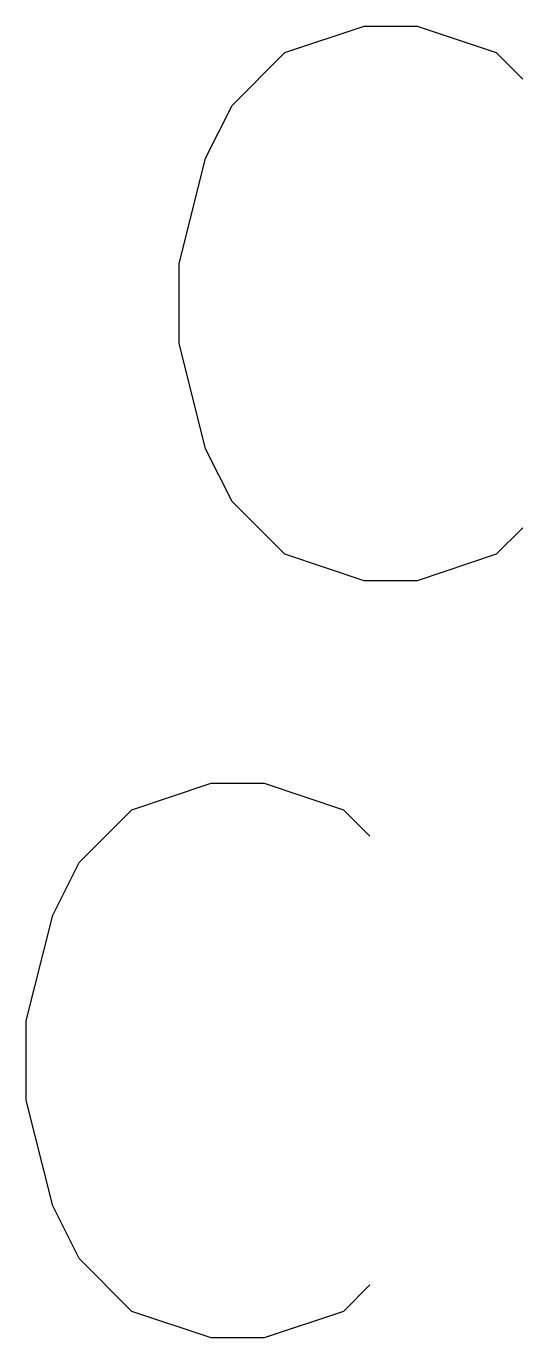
# Model space of a CAD drawing. Header units: millimetres. Extents: x -1 to 260, y -56 to 300.
# Drawn here: x 190.485 to 191.538, y 28.866 to 31.649 of the extents above; entities that cross this region are included whole.
import ezdxf

# ---------------------------------------------------------------- set-up
doc = ezdxf.new("R2010")
doc.units = ezdxf.units.MM
doc.layers.add('F.Silkscreen', color=41, linetype='CONTINUOUS', true_color=0xf2eda1)

msp = doc.modelspace()

# ---------------------------------------------------------------- linework, layer by layer
at = {"layer": 'F.Silkscreen', "linetype": 'CONTINUOUS'}
for p, q in [((191.033754, 31.592553), (191.201829, 31.648578)), ((191.201829, 31.648578), (191.313879, 31.648578)), ((191.313879, 31.648578), (191.481955, 31.592553)), ((190.921703, 31.480503), (191.033754, 31.592553)), ((191.481955, 31.592553), (191.53798, 31.536528)), ((190.865678, 31.368453), (190.921703, 31.480503)), ((190.809653, 31.144352), (190.865678, 31.368453)), ((190.809653, 30.976277), (190.809653, 31.144352)), ((190.865678, 30.752176), (190.809653, 30.976277)), ((190.921703, 30.640126), (190.865678, 30.752176)), ((191.033754, 30.528076), (190.921703, 30.640126)), ((191.53798, 30.584101), (191.481955, 30.528076)), ((191.201829, 30.47205), (191.033754, 30.528076)), ((191.481955, 30.528076), (191.313879, 30.47205)), ((191.313879, 30.47205), (191.201829, 30.47205)), ((190.709438, 29.986081), (190.877513, 30.042106)), ((190.877513, 30.042106), (190.989563, 30.042106)), ((190.989563, 30.042106), (191.157639, 29.986081)), ((190.597387, 29.874031), (190.709438, 29.986081)), ((191.157639, 29.986081), (191.213664, 29.930056)), ((190.541362, 29.761981), (190.597387, 29.874031)), ((190.485337, 29.53788), (190.541362, 29.761981)), ((190.485337, 29.369805), (190.485337, 29.53788)), ((190.541362, 29.145704), (190.485337, 29.369805)), ((190.597387, 29.033654), (190.541362, 29.145704)), ((190.709438, 28.921604), (190.597387, 29.033654)), ((191.213664, 28.977629), (191.157639, 28.921604)), ((190.877513, 28.865578), (190.709438, 28.921604)), ((191.157639, 28.921604), (190.989563, 28.865578)), ((190.989563, 28.865578), (190.877513, 28.865578))]:
    msp.add_line(p, q, dxfattribs=at)

doc.saveas('drawing.dxf')
